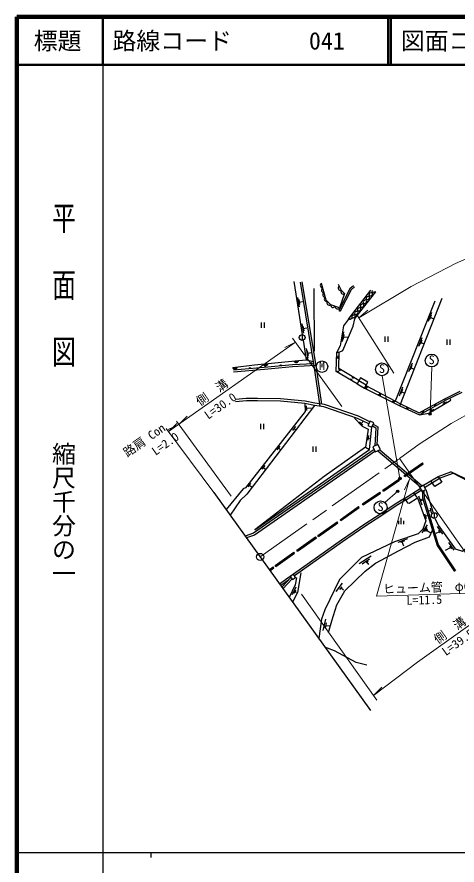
# Model space of a CAD drawing. Units: millimetres at full size, sheet at 1:1000; details may follow other scales. Extents: x 40000 to 680000, y 20000 to 380000.
# Drawn here: x 40000 to 132144, y 202409 to 380000 of the extents above; entities that cross this region are included whole.
import ezdxf
from ezdxf.enums import TextEntityAlignment as Align

# ---------------------------------------------------------------- set-up
doc = ezdxf.new("R2010")
doc.units = ezdxf.units.MM
doc.header["$LTSCALE"] = 1000
doc.linetypes.add('CHAIN', pattern=[18.5, 12, -1.5, 3.5, -1.5])
for name, color, linetype, lineweight in [('M-BGD', 7, 'Continuous', 25), ('M-BGD-EXST', 7, 'Continuous', 25), ('M-BMK', 2, 'CHAIN', 13), ('M-BMK-OTRS', 5, 'Continuous', 25), ('M-BMK-SRVR', 3, 'Continuous', 25), ('M-STR-HTXT', 7, 'Continuous', 13), ('M-TTL', 2, 'Continuous', 140), ('M-TTL-BAND', 7, 'Continuous', 25), ('M-TTL-LINE', 7, 'Continuous', 50)]:
    doc.layers.add(name, color=color, linetype=linetype, lineweight=lineweight)
doc.layers.add('M-TTL-TXT', color=7, linetype='Continuous')
doc.styles.add('@ＭＳ ゴシック', font='')
doc.styles.add('ＭＳ ゴシック', font='')
doc.styles.get('@ＭＳ ゴシック').set_extended_font_data('@MS Gothic')
doc.styles.get('ＭＳ ゴシック').set_extended_font_data('MS Gothic')

msp = doc.modelspace()

# ---------------------------------------------------------------- hatches: boundary and pattern name
at = {"layer": 'M-BGD'}
for points in [[(92550, 307415), (91564, 307316, 0.82183)], [(98967, 308082), (97982, 307974, 0.82183)], [(101356, 307330), (101851, 307353, 0.82183)], [(106937, 308968), (106930, 308473, 0.82183)], [(107437, 308957), (107424, 308462, -0.82183)], [(86139, 306705), (85153, 306606, 0.82183)], [(88552, 306307), (89045, 306353, 0.82183)], [(94950, 306883), (95444, 306927, 0.82183)], [(106975, 305680), (107403, 305431, 0.82183)], [(107382, 306369), (107807, 306115, -0.82183)], [(109754, 304042), (110180, 303789, 0.82183)], [(110159, 304729), (110586, 304478, -0.82183)], [(112788, 302299), (113231, 302078, 0.82183)], [(113518, 302590), (113081, 302823, 0.82183)], [(115663, 300853), (116106, 300631, 0.82183)], [(116359, 301080), (115922, 301313, 0.82183)], [(118538, 299407), (118981, 299185, 0.82183)], [(119217, 299560), (118781, 299794, 0.82183)], [(122033, 298148), (121584, 298358, 0.82183)], [(127718, 299018), (127286, 298775, 0.82183)], [(127417, 298442), (127849, 298685, 0.82183)], [(121430, 297995), (121879, 297785, 0.82183)], [(125140, 297612), (124708, 297369, 0.82183)], [(124858, 297002), (125290, 297244, 0.82183)]]:
    msp.add_hatch(color=256, dxfattribs=at).paths.add_polyline_path(points)
at = {"layer": 'M-BGD-EXST'}
for points in [[(126266, 296763, 1), (126705, 297002, 1)], [(119972, 283234, 1), (120411, 283473, 1)], [(119519, 280561, 1), (119958, 280800, 1)]]:
    msp.add_hatch(color=256, dxfattribs=at).paths.add_polyline_path(points)

# ---------------------------------------------------------------- linework, layer by layer
at = {"layer": 'M-BGD'}
for p, q in [((99791, 313477), (98013, 324578)), ((99263, 324484), (102161, 306972)), ((99658, 324549), (102563, 306994)), ((102304, 310014), (102199, 323115)), ((109415, 316719), (114093, 322805)), ((111058, 317192), (115114, 322450)), ((98757, 321274), (99073, 319299)), ((98984, 320804), (99142, 319817)), ((99063, 320310), (99809, 320432)), ((127470, 320491), (119217, 299560)), ((120142, 298600), (129031, 321120)), ((107404, 318511), (107671, 318375)), ((126800, 318082), (126076, 316218)), ((126759, 317562), (126397, 316630)), ((126578, 317096), (127122, 316880)), ((91126, 316034), (91126, 314917)), ((91793, 316034), (91793, 314917)), ((99649, 315738), (99965, 313763)), ((99876, 315268), (100034, 314281)), ((99955, 314774), (100701, 314896)), ((99713, 313482), (99713, 312282)), ((108396, 314047), (108094, 312070)), ((108469, 313530), (108318, 312541)), ((108393, 313036), (109261, 312916)), ((117011, 313071), (117011, 311953)), ((117678, 313071), (117678, 311953)), ((124798, 312836), (124074, 310972)), ((124757, 312316), (124394, 311384)), ((124575, 311850), (125120, 311634)), ((129994, 312431), (129994, 311313)), ((130660, 312431), (130660, 311313)), ((100569, 310550), (100885, 308575)), ((100796, 310080), (100954, 309092)), ((100875, 309586), (101621, 309708)), ((107382, 306369), (107456, 309829)), ((100634, 308213), (102012, 307872)), ((122725, 307534), (122001, 305669)), ((102161, 306972), (103401, 298486)), ((102557, 307030), (103739, 298943)), ((111607, 303876), (107382, 306369)), ((122684, 307013), (122322, 306081)), ((122503, 306547), (123047, 306332)), ((111607, 303876), (113149, 302945)), ((120741, 302484), (120016, 300619)), ((120699, 301963), (120337, 301031)), ((120518, 301497), (121062, 301282)), ((129475, 299969), (132832, 301610)), ((133115, 301328), (129635, 299691)), ((100550, 298579), (100603, 297580)), ((129158, 298885), (130019, 299393)), ((129589, 299139), (129406, 299463)), ((129475, 299969), (129635, 299691)), ((100576, 298080), (101625, 298135)), ((126421, 297328), (127282, 297836)), ((126851, 297582), (126669, 297906)), ((90966, 294811), (90966, 293693)), ((91632, 294811), (91632, 293693)), ((111699, 295215), (112393, 294494)), ((112046, 294854), (112424, 295219)), ((98327, 294209), (97710, 293422)), ((98018, 293815), (98352, 293552)), ((113607, 292334), (113456, 291345)), ((113531, 291840), (114050, 291760)), ((95041, 290143), (94424, 289356)), ((94733, 289749), (95137, 289408)), ((101945, 290086), (101945, 288968)), ((102612, 290086), (102612, 288968)), ((112982, 289927), (113829, 289431)), ((115548, 289164), (124469, 281579)), ((115944, 289352), (124844, 281785)), ((91885, 286080), (91269, 285292)), ((121044, 283970), (124924, 286621)), ((121185, 283764), (125065, 286415)), ((125065, 286415), (124924, 286621)), ((91577, 285686), (92036, 285323)), ((88933, 282404), (88316, 281617)), ((116597, 280932), (119971, 283237)), ((116738, 280725), (120112, 283031)), ((120112, 283031), (119971, 283237)), ((121185, 283764), (121044, 283970)), ((88624, 282010), (89196, 281565)), ((116738, 280725), (116597, 280932)), ((121165, 279181), (124445, 281280)), ((121381, 278844), (124638, 280928)), ((125594, 281056), (127164, 276143)), ((112382, 278052), (115944, 280485)), ((112523, 277845), (116085, 280279)), ((116085, 280279), (115944, 280485)), ((123847, 279312), (123058, 280392)), ((124106, 279715), (124787, 277812)), ((124579, 279076), (124676, 278645)), ((124648, 278868), (124940, 278951)), ((107653, 274727), (111539, 277473)), ((107798, 274522), (111684, 277269)), ((111684, 277269), (111539, 277473)), ((112523, 277845), (112382, 278052)), ((126828, 276179), (126588, 277150)), ((125348, 275934), (125692, 274996)), ((125520, 275465), (126013, 275646)), ((126708, 276665), (126198, 276539)), ((127381, 276184), (127381, 274984)), ((102979, 271423), (107059, 274306)), ((103123, 271218), (107203, 274102)), ((107203, 274102), (107059, 274306)), ((107798, 274522), (107653, 274727)), ((119945, 273803), (119945, 274499)), ((120479, 273803), (120479, 275131)), ((121012, 273803), (121012, 274499)), ((125860, 273630), (124778, 271948)), ((125800, 273074), (125259, 272233)), ((125902, 272771), (125578, 272266)), ((125740, 272518), (126623, 271950)), ((127778, 271871), (128410, 272209)), ((128013, 273295), (129130, 271680)), ((128234, 272547), (128601, 271945)), ((98579, 268313), (102538, 271111)), ((98724, 268109), (102683, 270907)), ((102683, 270907), (102538, 271111)), ((103123, 271218), (102979, 271423)), ((119852, 270018), (121834, 270781)), ((120343, 270000), (121179, 270345)), ((121034, 269163), (120670, 270072)), ((130363, 269963), (131480, 268348)), ((98724, 268109), (98579, 268313)), ((129702, 268333), (130760, 268876)), ((130584, 269214), (130951, 268612)), ((94048, 265110), (97994, 267900)), ((94192, 264906), (98139, 267696)), ((98139, 267696), (97994, 267900)), ((111677, 265547), (114188, 267175)), ((112265, 265502), (113804, 266542)), ((92829, 264249), (93641, 264823)), ((92975, 264046), (93785, 264619)), ((93785, 264619), (93641, 264823)), ((94192, 264906), (94048, 265110)), ((113125, 265750), (113555, 266067)), ((113690, 265343), (113329, 265818)), ((97225, 262848), (94991, 261239)), ((96823, 262065), (95224, 260915)), ((95442, 260611), (97370, 262641)), ((95679, 260280), (97604, 262307)), ((106835, 259668), (108182, 261436)), ((97674, 259036), (98443, 260701)), ((98090, 259308), (98379, 260012)), ((98555, 259452), (98235, 259628)), ((107599, 260090), (108061, 260652)), ((108363, 259969), (107900, 260411)), ((104141, 251511), (104664, 253862)), ((104584, 251993), (104785, 253118)), ((105448, 252415), (104744, 252516))]:
    msp.add_line(p, q, dxfattribs=at)
for points in [[(107225, 324073), (107849, 322782), (108605, 322070), (107559, 319112), (105690, 319735), (104710, 320691), (103798, 324200)], [(110453, 323717), (109718, 323049), (107404, 318511)], [(110654, 323495), (109961, 322864), (107671, 318375)], [(85166, 306591), (89735, 307127), (98967, 308082), (100634, 308213), (99973, 312342)], [(111217, 303177), (106868, 305743), (106956, 309839)], [(102096, 307369), (97694, 307135), (91787, 306591), (85317, 306022)], [(102563, 306994), (97723, 306736), (91822, 306193), (85352, 305624)], [(112788, 302299), (120142, 298600), (124260, 296665), (129635, 299691)], [(113081, 302823), (120275, 298998), (124209, 297097), (129453, 299957)], [(113862, 295234), (111484, 296412), (104372, 298852), (102401, 299134), (100347, 299572), (95184, 300013), (90365, 300133), (88014, 300094), (85740, 299915)], [(124260, 296665), (126250, 297028), (130837, 299732), (130635, 300161)], [(100273, 299077), (100362, 297397), (87854, 281417), (87370, 281189), (83786, 276845)], [(102314, 298641), (88129, 280068), (86740, 278765), (84617, 275687)], [(113647, 294783), (111291, 295949), (104255, 298364), (102314, 298641), (100273, 299077), (95156, 299514), (90363, 299633), (88037, 299594), (85779, 299416)], [(110649, 296011), (112314, 294283), (113556, 293695), (112982, 289927), (104323, 283769), (89782, 272569), (113829, 289431), (114308, 294078)], [(114437, 294348), (115168, 293928), (114939, 290203)], [(114609, 294711), (115583, 294152), (115352, 290399)], [(114767, 289399), (89552, 271873), (87766, 271301)], [(114963, 288987), (89754, 271465), (88042, 270917)], [(125113, 281932), (128169, 283797), (130829, 284725)], [(125359, 281483), (128446, 283446), (131339, 284483)], [(127538, 274896), (128202, 273559), (131767, 268622), (133302, 268145), (135793, 270132), (140672, 280057), (130829, 284725)], [(131339, 284483), (140431, 279695), (142537, 279952), (148427, 276842), (145364, 270492)], [(128169, 283797), (128944, 282597), (127506, 281676), (126641, 282865)], [(124902, 280676), (124930, 279273), (127953, 269355), (131583, 263862)], [(125199, 280839), (125229, 279321), (128227, 269484), (131834, 264028)], [(121165, 279181), (119168, 277993), (115950, 275813), (112832, 273786), (107954, 270419), (97881, 263306)], [(121370, 278837), (119383, 277655), (116172, 275480), (113054, 273454), (108183, 270091), (98110, 262980)], [(121165, 279181), (121765, 278259), (122150, 278191), (123847, 279312), (125624, 274469), (124988, 272757), (123986, 271789), (119053, 270067), (112139, 266817), (107551, 262209), (104480, 255869), (103752, 253907), (103191, 249818)], [(105248, 251090), (105916, 253562), (106945, 256865), (108669, 259831), (112880, 263925), (115105, 265644), (116238, 266250), (119899, 268211), (123368, 269994), (126397, 271154), (126982, 272542)], [(99421, 263564), (98713, 259450), (97715, 257446)], [(98339, 262652), (98564, 262549), (98241, 261063), (97010, 258427)], [(113229, 244268), (111018, 244840), (106470, 247272), (104473, 248033)]]:
    msp.add_lwpolyline(points, dxfattribs=at)
for points in [[(106956, 309839), (107456, 309829), (108216, 310181), (110421, 315225), (110732, 316763), (111058, 317192), (110451, 317029), (109829, 316704), (109415, 316719), (108349, 315299), (107668, 311142)], [(111217, 303177), (112788, 302299), (113471, 303522), (111900, 304400)], [(113495, 294465), (114308, 294078), (114738, 294981), (113926, 295368)], [(115003, 288904), (116086, 289420), (115571, 290503), (114487, 289988)], [(124805, 280623), (125594, 281056), (125113, 281932), (124324, 281500)], [(97684, 262193), (98339, 262652), (97880, 263307), (97225, 262848)]]:
    msp.add_lwpolyline(points, close=True, dxfattribs=at)
for centre in [(99713, 312882), (127381, 275584)]:
    msp.add_circle(centre, 600, dxfattribs=at)
for centre, radius, start, end in [((104014, 323744), 505, 115.41815, 273.7449), ((104264, 322784), 505, 115.41815, 273.7449), ((107745, 323236), 505, 127.66318, 285.84252), ((104514, 321824), 505, 115.41815, 273.7449), ((108309, 322479), 505, 147.5873, 305.91405), ((112714, 321167), 505, 243.29134, 41.61809), ((113319, 321954), 505, 243.29134, 41.61809), ((113342, 321310), 505, 243.29134, 41.61809), ((113923, 322740), 505, 243.29134, 354.28731), ((113946, 322097), 505, 243.29134, 41.61809), ((114551, 322883), 505, 243.29134, 314.51218), ((114573, 322240), 505, 243.29134, 268.80712), ((113969, 321454), 505, 16.14724, 41.61809), ((114573, 322240), 505, 15.89731, 28.96515), ((104849, 320916), 505, 126.76258, 285.04097), ((105401, 320149), 505, 146.51015, 304.8369), ((106184, 319670), 505, 172.41068, 330.73743), ((111505, 319594), 505, 243.29134, 41.61809), ((112110, 320381), 505, 243.29134, 41.61809), ((112133, 319738), 505, 243.29134, 41.61809), ((112737, 320524), 505, 243.29134, 41.61809), ((113364, 320667), 505, 243.29134, 268.30805), ((112760, 319881), 505, 16.64474, 41.61809), ((113969, 321454), 505, 243.29134, 268.55718), ((113364, 320667), 505, 16.39638, 41.61809), ((107119, 319359), 505, 172.41068, 330.73743), ((110296, 318021), 505, 243.29134, 41.61809), ((110901, 318808), 505, 243.29134, 41.61809), ((110924, 318165), 505, 243.29134, 41.61809), ((111528, 318951), 505, 243.29134, 41.61809), ((112156, 319094), 505, 243.29134, 267.81211), ((111551, 318308), 505, 17.13915, 41.61809), ((112760, 319881), 505, 243.29134, 268.05969), ((112156, 319094), 505, 16.89232, 41.61809), ((109692, 317235), 505, 243.29134, 41.61809), ((110319, 317378), 505, 243.29134, 254.77957), ((110319, 317378), 505, 327.71028, 41.61809), ((111551, 318308), 505, 243.29134, 267.56528), ((110947, 317521), 505, 17.38522, 41.61809), ((92047, 307463), 505, 196.91927, 354.57746), ((98464, 308126), 505, 197.41319, 355.07138), ((101606, 307293), 252, 13.82471, 171.4829), ((106884, 308721), 252, 280.28134, 77.93953), ((107479, 308708), 252, 99.61278, 257.27097), ((85636, 306753), 505, 196.91927, 354.57746), ((88803, 306281), 252, 16.53164, 174.18983), ((95201, 306856), 252, 16.27092, 173.92911), ((107165, 305513), 252, 340.96257, 138.62076), ((107620, 306284), 252, 160.29402, 317.95221), ((109942, 303874), 252, 340.46865, 138.12684), ((110398, 304646), 252, 160.78794, 318.44613), ((112988, 302145), 252, 344.57821, 142.2364), ((113322, 302750), 252, 163.03223, 320.69042), ((115863, 300698), 252, 344.57821, 142.2364), ((116163, 301239), 252, 163.11055, 320.76874), ((118738, 299252), 252, 344.57821, 142.2364), ((119022, 299720), 252, 163.03257, 320.69076), ((121829, 298297), 252, 166.13602, 323.79421), ((127478, 298939), 252, 220.48106, 18.13925), ((127657, 298521), 252, 40.48106, 198.13925), ((121634, 297846), 252, 346.13602, 143.79421), ((124900, 297533), 252, 220.48106, 18.13925), ((125098, 297080), 252, 40.48106, 198.13925)]:
    msp.add_arc(centre, radius, start, end, dxfattribs=at)
at = {"layer": 'M-BGD-EXST'}
for centre, radius in [((126826, 308055), 1350), ((103861, 306780), 1200), ((116424, 306205), 1350), ((126486, 296883), 250), ((120192, 283354), 250), ((119739, 280680), 250), ((116138, 277291), 1350)]:
    msp.add_circle(centre, radius, dxfattribs=at)
at = {"layer": 'M-BMK'}
msp.add_lwpolyline([(90907, 266927), (120070, 287529), (124232, 290538), (130897, 294864), (137476, 298555), (143765, 301554), (151676, 305210), (157686, 307562), (163298, 309588), (168693, 311144), (174885, 312773), (178706, 313715), (187152, 315334), (197954, 316643), (205067, 317079), (214815, 317225), (222452, 316788), (234720, 315818), (243641, 314585), (264932, 311074)], dxfattribs=at)
at = {"layer": 'M-BMK-OTRS'}
msp.add_line((81207, 280436), (113998, 234767), dxfattribs=at)
at = {"layer": 'M-BMK-SRVR'}
msp.add_circle((90907, 266927), 750, dxfattribs=at)
at = {"layer": 'M-STR-HTXT'}
for p, q in [((111561, 317010), (113442, 318588)), ((118915, 305379), (111308, 317410)), ((107997, 298417), (97677, 312754)), ((71733, 293168), (98297, 311893)), ((98297, 311893), (96094, 310810)), ((126486, 296883), (126848, 306705)), ((120192, 283354), (116447, 304856)), ((71733, 293168), (73494, 294879)), ((84844, 279664), (73386, 295348)), ((73876, 294678), (75636, 296389)), ((81207, 280436), (71238, 293834)), ((73876, 294678), (71673, 293595)), ((120070, 287529), (136915, 263524)), ((121147, 280998), (122173, 283228)), ((119739, 280680), (117032, 278303)), ((99544, 259131), (115379, 236904)), ((114684, 237880), (116378, 239657))]:
    msp.add_line(p, q, dxfattribs=at)
for points in [[(111561, 317010), (122522, 323589), (131845, 328405), (143212, 333341), (154536, 337340), (163945, 340105), (176037, 342772), (186053, 344393), (195067, 345251), (205083, 345775), (213763, 345775), (222372, 345393), (254582, 342975)], [(139566, 259498), (115272, 258701), (122173, 283228)], [(114684, 237880), (123874, 244901), (134305, 252394), (147528, 260965)]]:
    msp.add_lwpolyline(points, dxfattribs=at)
at = {"layer": 'M-TTL'}
for p, q in [((40000, 380000), (40000, 20000)), ((680000, 380000), (40000, 380000))]:
    msp.add_line(p, q, dxfattribs=at)
at = {"layer": 'M-TTL-BAND'}
for p, q in [((58000, 370000), (58000, 20000)), ((40000, 205000), (579000, 205000)), ((68000, 205000), (68000, 204000))]:
    msp.add_line(p, q, dxfattribs=at)
at = {"layer": 'M-TTL-LINE'}
for p, q in [((58000, 380000), (58000, 370000)), ((117750, 380000), (117750, 370000)), ((118250, 380000), (118250, 370000)), ((40000, 370000), (680000, 370000))]:
    msp.add_line(p, q, dxfattribs=at)

# ---------------------------------------------------------------- texts
at = {"layer": 'M-BGD-EXST', "style": 'ＭＳ ゴシック'}
for p in [(126170, 306762), (115769, 304913), (115483, 275999)]:
    msp.add_text('S', height=1833, rotation=358.508, dxfattribs=at).set_placement(p, align=Align.BOTTOM_LEFT)
msp.add_text('M', height=1833, dxfattribs=at).set_placement((103239, 305501), align=Align.BOTTOM_LEFT)
at = {"layer": 'M-STR-HTXT', "style": 'ＭＳ ゴシック'}
for s, rotation, p in [('側\u3000溝', 35.18, (78618, 298021)), ('L=30.0', 35.18, (80360, 295197)), ('路肩 Con', 35.18, (63410, 287301)), ('L=2.0', 35.18, (69342, 287631)), ('ヒューム管\u3000φ600', 1.881, (116701, 258748)), ('L=11.5', 1.881, (121597, 256337)), ('側\u3000溝', 35.689, (128439, 248181)), ('L=39.5', 35.689, (130134, 245686))]:
    msp.add_text(s, height=1833, rotation=rotation, dxfattribs=at).set_placement(p, align=Align.BOTTOM_LEFT)
at = {"layer": 'M-TTL-BAND', "style": '@ＭＳ ゴシック', "width": 1.4}
msp.add_text('平  面  図', height=3666, rotation=270, dxfattribs=at).set_placement((49777, 306475), align=Align.MIDDLE_RIGHT)
at = {"layer": 'M-TTL-BAND', "style": '@ＭＳ ゴシック'}
msp.add_text('縮尺千分の一', height=3666, rotation=270, dxfattribs=at).set_placement((49777, 261030), align=Align.MIDDLE_RIGHT)
at = {"layer": 'M-TTL-TXT', "style": 'ＭＳ ゴシック'}
msp.add_text('標題', height=3666, dxfattribs=at).set_placement((48500, 375000), align=Align.MIDDLE_CENTER)
for s, p in [('路線コード', (60000, 375000)), ('041', (101142, 375000)), ('図面コード', (120380, 375000))]:
    msp.add_text(s, height=3666, dxfattribs=at).set_placement(p, align=Align.MIDDLE_LEFT)

doc.saveas('drawing.dxf')
